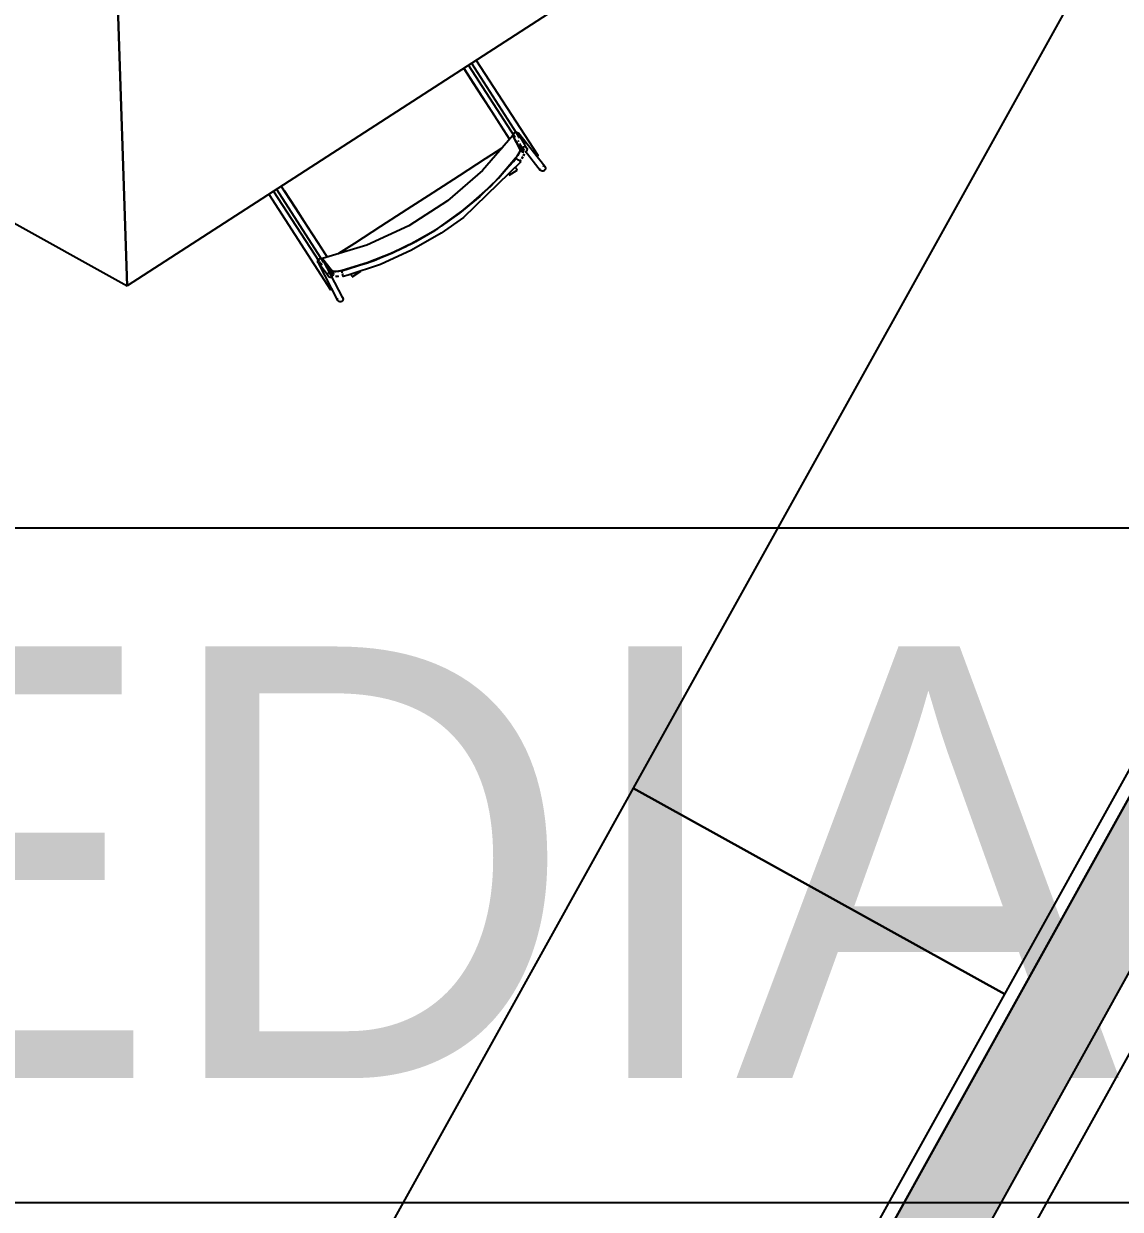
# Model space of a CAD drawing. Header units: metres. Extents: x 2.3 to 42.8, y 0.9 to 31.9.
# Drawn here: x 25.768 to 26.581, y 22.945 to 23.824 of the extents above; entities that cross this region are included whole.
import ezdxf

# ---------------------------------------------------------------- set-up
doc = ezdxf.new("R2010")
doc.units = ezdxf.units.M
for name, color, linetype in [('ARREDI', 9, 'Continuous'), ('PARETI_STRUTTURE', 7, 'Continuous'), ('PILASTRI_SETTI', 8, 'Continuous'), ('PORTE_SCALE', 2, 'Continuous'), ('WAYFINDING_RIQUADRI', 7, 'Continuous'), ('WAYFINDING_TESTI', 7, 'Continuous')]:
    doc.layers.add(name, color=color, linetype=linetype)

msp = doc.modelspace()

# ---------------------------------------------------------------- linework, layer by layer
at = {"layer": 'ARREDI'}
for points in [[(26.00247, 23.96615), (26.20856, 23.86497), (25.84485, 23.6298)], [(25.66503, 23.95483), (25.4662, 23.84005), (25.84485, 23.6298)], [(26.12832, 23.73853), (26.12265, 23.74728), (26.11564, 23.75814), (26.10863, 23.76899), (26.1016, 23.77985), (26.09457, 23.79071)], [(26.13282, 23.72438), (26.13427, 23.72635), (26.13545, 23.72832), (26.13613, 23.72988), (26.13618, 23.73075), (26.1334, 23.73599), (26.13063, 23.7412), (26.10827, 23.71528), (26.08242, 23.69278), (26.05363, 23.67417), (26.0225, 23.65984), (25.9897, 23.65007), (25.99331, 23.64539), (25.99693, 23.64073)], [(26.13063, 23.7412), (26.13247, 23.73985)], [(26.13131, 23.74063), (26.13112, 23.74136), (26.13119, 23.74211), (26.13151, 23.74277), (26.13204, 23.74332), (26.13272, 23.74363), (26.13347, 23.7437)], [(26.13347, 23.7437), (26.13419, 23.74351), (26.1348, 23.74309), (26.13497, 23.74291), (26.13497, 23.74289), (26.13523, 23.74248), (26.13543, 23.74176), (26.13536, 23.74101), (26.13504, 23.74032), (26.1345, 23.7398)], [(26.13456, 23.73741), (26.13502, 23.73657)], [(26.00161, 23.65362), (26.01365, 23.6614), (26.03297, 23.6739), (26.05236, 23.68643), (26.07176, 23.69898), (26.09115, 23.71152), (26.11047, 23.72401), (26.1225, 23.73179)], [(26.12251, 23.7318), (26.11079, 23.72423)], [(26.1362, 23.73078), (26.13614, 23.72992), (26.1355, 23.72839), (26.13434, 23.72646), (26.13284, 23.72439)], [(26.13576, 23.73517), (26.13654, 23.73371), (26.13855, 23.7299)], [(26.13888, 23.72871), (26.13815, 23.72889), (26.13754, 23.72931), (26.13718, 23.72978), (26.13711, 23.72992), (26.13693, 23.73061), (26.13693, 23.73063), (26.137, 23.73135), (26.13734, 23.73202), (26.13786, 23.73253), (26.13856, 23.73285), (26.13931, 23.73292)], [(26.13925, 23.72761), (26.13858, 23.72606)], [(26.13862, 23.72611), (26.13927, 23.72763)], [(26.1393, 23.73292), (26.14002, 23.73274), (26.14063, 23.73232), (26.141, 23.73185), (26.14106, 23.73171), (26.14125, 23.73107), (26.14125, 23.731), (26.14118, 23.73028), (26.14084, 23.72961), (26.14031, 23.7291), (26.13962, 23.72878)], [(26.13283, 23.72438), (26.12009, 23.70966), (26.10618, 23.696), (26.0912, 23.6835), (26.07756, 23.67388)], [(26.07757, 23.67389), (26.09118, 23.68348), (26.10612, 23.69596), (26.12001, 23.70958), (26.13274, 23.72426)], [(26.13325, 23.7243), (26.13343, 23.72416), (26.13379, 23.72387), (26.13431, 23.72348)], [(26.1343, 23.72348), (26.13489, 23.72303), (26.13547, 23.72257), (26.136, 23.72216), (26.1364, 23.72186), (26.13662, 23.72168)], [(26.13663, 23.72304), (26.13599, 23.72217)], [(26.136, 23.72216), (26.13664, 23.72302)], [(26.13665, 23.72166), (26.13664, 23.72167)], [(26.13811, 23.72527), (26.1374, 23.72409)], [(26.13746, 23.72417), (26.13811, 23.72527)], [(26.14817, 23.72546), (26.14872, 23.72582)], [(26.14873, 23.72582), (26.14916, 23.7261), (26.14941, 23.72625), (26.14945, 23.7263), (26.14944, 23.72628)], [(26.15299, 23.719), (26.15371, 23.7188), (26.15433, 23.71839), (26.15449, 23.71821), (26.15449, 23.71819), (26.15476, 23.71777), (26.15495, 23.71705), (26.15488, 23.7163), (26.15456, 23.71564), (26.15402, 23.71509), (26.15334, 23.71477), (26.1526, 23.71471)], [(26.13399, 23.71556), (26.13385, 23.71579), (26.13359, 23.71619), (26.13322, 23.71674), (26.13282, 23.71737)], [(26.1526, 23.71471), (26.15188, 23.7149), (26.15127, 23.71532), (26.1511, 23.7155), (26.1511, 23.71551), (26.15084, 23.71593), (26.15064, 23.71665)], [(25.95909, 23.70367), (25.96127, 23.70031), (25.96955, 23.68749), (25.97786, 23.67464), (25.98615, 23.66181), (25.99309, 23.65108)], [(26.07285, 23.67084), (26.05879, 23.66252)], [(26.05882, 23.66255), (26.07284, 23.67084)], [(26.01332, 23.66121), (26.00159, 23.65361)], [(26.05824, 23.66223), (26.04094, 23.65383), (26.02279, 23.64674), (26.00414, 23.64116)], [(26.00427, 23.6412), (26.02289, 23.64678), (26.04101, 23.65385), (26.05826, 23.66224)], [(25.98939, 23.64597), (25.98868, 23.64571), (25.98793, 23.64569), (25.98722, 23.64593), (25.98665, 23.6464), (25.98637, 23.64682), (25.98636, 23.64682), (25.98626, 23.64704), (25.98612, 23.64777), (25.98625, 23.64851)], [(25.98626, 23.64851), (25.98663, 23.64916), (25.9872, 23.64965), (25.9879, 23.64991), (25.98865, 23.64993), (25.98935, 23.64969), (25.98994, 23.64922)], [(25.99031, 23.64712), (25.9897, 23.65008)], [(25.9897, 23.65008), (25.99031, 23.64712)], [(25.99774, 23.63694), (25.9941, 23.64161), (25.99321, 23.64275)], [(25.9937, 23.63877), (25.99406, 23.63942), (25.99463, 23.63992), (25.99532, 23.64019), (25.99607, 23.64021), (25.99676, 23.63999), (25.99678, 23.63998), (25.99733, 23.63953), (25.99743, 23.63941), (25.99771, 23.63889), (25.99783, 23.63817)], [(26.00413, 23.64116), (26.00163, 23.64064), (25.99938, 23.64037), (25.99773, 23.64041), (25.99692, 23.64072)], [(25.99694, 23.64072), (25.99777, 23.64042), (25.99947, 23.64039), (26.00174, 23.64067), (26.00413, 23.64117)], [(26.00435, 23.63946), (26.0042, 23.64007), (26.00409, 23.64053), (26.00403, 23.64075)], [(25.99677, 23.63628), (25.99607, 23.636), (25.99534, 23.63597), (25.99464, 23.63621), (25.99459, 23.63624), (25.99407, 23.63667), (25.99398, 23.63679), (25.9937, 23.63731), (25.99356, 23.63804), (25.9937, 23.63876)], [(26.00148, 23.63676), (26.00025, 23.6366), (25.99937, 23.63662)], [(26.00018, 23.63659), (26.00147, 23.63675)], [(26.00499, 23.63681), (26.00505, 23.63659), (26.00505, 23.63656), (26.00505, 23.6366), (26.00498, 23.63688), (26.00485, 23.63737), (26.0047, 23.63802), (26.00452, 23.63874)], [(26.01054, 23.6383), (26.01094, 23.63767), (26.0113, 23.63713), (26.01156, 23.63671), (26.0117, 23.63649)], [(25.99558, 23.6268), (25.99557, 23.62679)], [(25.99562, 23.62682), (25.99587, 23.62698), (25.9963, 23.62727)], [(25.9963, 23.62726), (25.99686, 23.62762)], [(26.00485, 23.61917), (26.00448, 23.61852), (26.0039, 23.61803), (26.00321, 23.61777), (26.00244, 23.61775), (26.00175, 23.61799), (26.00116, 23.61846), (26.00089, 23.61888), (26.00079, 23.6191), (26.00065, 23.61984), (26.00078, 23.62057)], [(26.00387, 23.62175), (26.00445, 23.62128), (26.00473, 23.62086), (26.00483, 23.62064), (26.00497, 23.6199), (26.00484, 23.61917)]]:
    msp.add_lwpolyline(points, dxfattribs=at)
for points in [[(26.49535, 23.10438), (26.21996, 23.25729), (25.72301, 22.36229), (25.9984, 22.20937), (26.49535, 23.10438), (26.87439, 23.78704), (26.599, 23.93994), (26.21996, 23.25729)], [(25.84486, 23.6298), (25.83715, 23.85926)], [(26.95241, 23.77751), (26.89733, 23.8081), (26.34924, 22.82099), (26.40433, 22.7904)]]:
    msp.add_lwpolyline(points, close=True, dxfattribs=at)
at = {"layer": 'PARETI_STRUTTURE'}
for points in [[(26.89732, 23.80807), (25.79019, 21.8141)], [(26.0943, 23.79109), (26.1283, 23.73851)], [(26.13233, 23.74024), (26.09793, 23.79345)], [(26.10001, 23.79478), (26.13573, 23.73953)], [(26.14945, 23.72629), (26.10365, 23.79714)], [(25.78251, 21.82057), (25.79113, 21.81579), (26.88299, 23.78226)], [(25.52018, 21.86719), (25.53068, 21.88612), (25.81468, 21.72844), (25.8405, 21.71411), (26.98252, 23.7709)], [(26.13719, 23.72978), (26.13148, 23.74)], [(26.13157, 23.74021), (26.13224, 23.73937)], [(26.1545, 23.71819), (26.13497, 23.7429)], [(26.13618, 23.73438), (26.13932, 23.73041)], [(26.13757, 23.73214), (26.13656, 23.73371)], [(26.1398, 23.72981), (26.1511, 23.7155)], [(26.07523, 23.67234), (26.09558, 23.68699), (26.11434, 23.70362), (26.13134, 23.72202), (26.13323, 23.72431)], [(26.13665, 23.72166), (26.09411, 23.68035), (26.07758, 23.6687)], [(26.12802, 23.71166), (26.134, 23.71553)], [(25.95548, 23.70133), (25.9902, 23.64762)], [(25.99312, 23.65109), (25.95912, 23.70368)], [(25.94976, 23.69764), (25.99557, 23.62679)], [(25.98741, 23.64739), (25.9534, 23.69999)], [(26.00403, 23.64077), (26.02794, 23.64845), (26.05093, 23.6585), (26.07279, 23.67079), (26.07524, 23.67234)], [(26.07758, 23.6687), (26.05569, 23.65605), (26.03265, 23.64563), (26.00869, 23.63756), (26.00505, 23.63656)], [(26.00473, 23.62087), (25.99021, 23.6488)], [(25.99044, 23.64881), (25.99053, 23.6487), (25.9906, 23.6486), (25.99068, 23.64849), (25.99076, 23.64839), (25.99083, 23.64828), (25.99092, 23.64817), (25.99099, 23.64807), (25.99107, 23.64796), (25.99115, 23.64786), (25.99122, 23.64775), (25.9913, 23.64766), (25.99139, 23.64754), (25.99146, 23.64743), (25.99154, 23.64734), (25.99161, 23.64723), (25.99169, 23.64713), (25.99178, 23.64702), (25.99185, 23.64691), (25.99193, 23.64681), (25.99201, 23.6467), (25.99208, 23.6466), (25.99217, 23.64649), (25.99224, 23.64639), (25.99232, 23.64628), (25.9924, 23.64617), (25.99247, 23.64607), (25.99255, 23.64596), (25.99264, 23.64586), (25.99271, 23.64575), (25.99279, 23.64564), (25.99287, 23.64554), (25.99294, 23.64543), (25.99303, 23.64534), (25.9931, 23.64523), (25.99318, 23.64513), (25.99326, 23.64502), (25.99333, 23.64491), (25.99342, 23.64481), (25.9935, 23.6447), (25.99357, 23.6446), (25.99365, 23.64449), (25.99372, 23.64439), (25.9938, 23.64428), (25.99389, 23.64417), (25.99396, 23.64407), (25.99404, 23.64396), (25.99412, 23.64386), (25.99419, 23.64375), (25.99428, 23.64364), (25.99436, 23.64354), (25.99443, 23.64343), (25.99451, 23.64334), (25.99458, 23.64323), (25.99467, 23.64313), (25.99475, 23.64302), (25.99482, 23.64291), (25.9949, 23.64281), (25.99499, 23.6427), (25.99505, 23.6426), (25.99514, 23.64249), (25.99521, 23.64238), (25.99529, 23.64228), (25.99537, 23.64217), (25.99544, 23.64207), (25.99553, 23.64196), (25.99561, 23.64186), (25.99568, 23.64175), (25.99576, 23.64164), (25.99583, 23.64154), (25.99592, 23.64143), (25.996, 23.64134), (25.99607, 23.64123), (25.99615, 23.64111), (25.99624, 23.64102), (25.9963, 23.64091), (25.99639, 23.64081), (25.99647, 23.6407), (25.99654, 23.6406), (25.99662, 23.64049), (25.99669, 23.64038), (25.99678, 23.64028), (25.99686, 23.64017), (25.99693, 23.64007), (25.99701, 23.63996), (25.9971, 23.63985), (25.99717, 23.63975), (25.99725, 23.63964), (25.99732, 23.63954), (25.9974, 23.63943), (25.99743, 23.63941)], [(25.98637, 23.64681), (26.00088, 23.61887)], [(25.99398, 23.63679), (25.98696, 23.64624)], [(25.98913, 23.64474), (25.98753, 23.64721)], [(25.99456, 23.64089), (25.99511, 23.64003)], [(26.01172, 23.63646), (26.01814, 23.64062)]]:
    msp.add_lwpolyline(points, dxfattribs=at)
msp.add_lwpolyline([(26.95241, 23.77751), (26.89733, 23.8081), (26.34924, 22.82099), (26.40433, 22.7904)], close=True, dxfattribs=at)
at = {"layer": 'PILASTRI_SETTI'}
for points in [[(25.84526, 21.78352), (26.9524, 23.77749), (25.79017, 21.8141), (26.89733, 23.80807)], [(26.40432, 22.7904), (26.95241, 23.77751), (26.34924, 22.82099), (26.89734, 23.8081)]]:
    msp.add_solid(points, dxfattribs=at)
at = {"layer": 'PORTE_SCALE'}
msp.add_arc((16.75829, 18.49494), 10.74525, 29.167876, 29.230572, dxfattribs=at)
at = {"layer": 'WAYFINDING_RIQUADRI'}
msp.add_lwpolyline([(23.3, 22.95), (26.7, 22.95), (26.7, 23.45), (23.3, 23.45)], close=True, dxfattribs=at)

# ---------------------------------------------------------------- texts
at = {"layer": 'WAYFINDING_TESTI', "insert": (25, 23.2), "char_height": 0.32, "attachment_point": 5}
msp.add_mtext('LAB. MULTIMEDIALE', dxfattribs=at)

doc.saveas('drawing.dxf')
